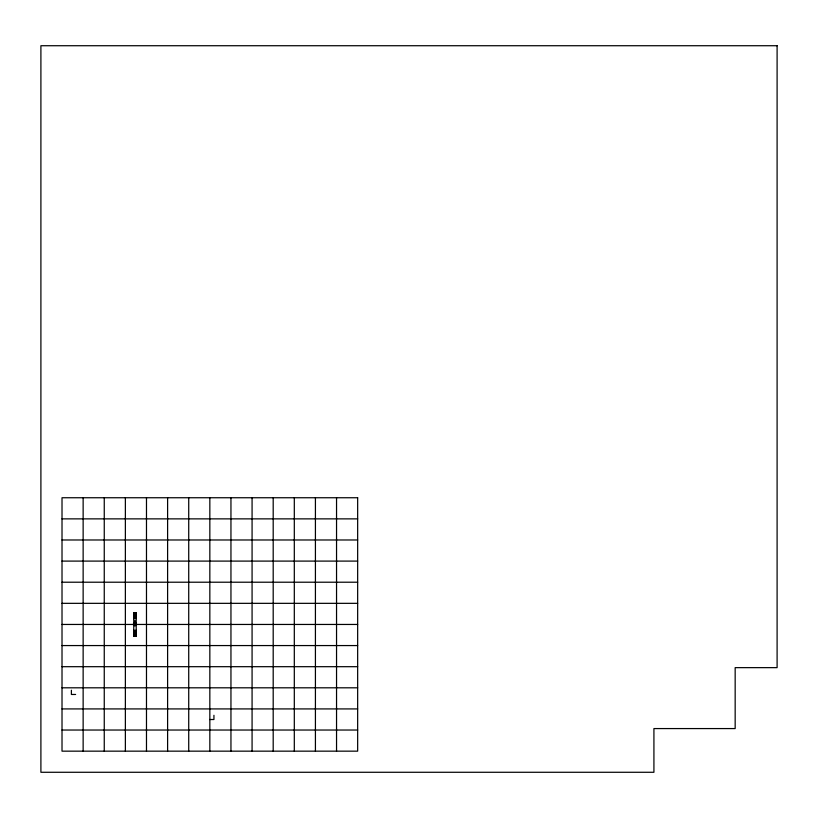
<?xml version="1.0" encoding="UTF-8"?>
<svg xmlns="http://www.w3.org/2000/svg" width="818" height="818" viewBox="0 0 818 818"><rect width="100%" height="100%" fill="white"/><g stroke="black" fill="none" stroke-linecap="round" stroke-linejoin="round"><path stroke-width="1.23" d="M135.645 624.451L135.635 624.369M135.287 624.747L135.226 624.829M62.015 518.868L357.66 518.868M62.015 539.982L357.66 539.982M62.015 561.097L357.66 561.097M62.015 582.212L357.66 582.212M62.015 603.336L357.66 603.336M133.794 612.621L136.156 612.621M136.248 613.469L133.712 613.469L133.712 618.541L136.248 618.541M62.015 624.451L134.98 624.451L134.98 620.525M136.545 624.451L357.66 624.451M133.671 624.717L133.375 624.717A1.626 1.626 0 0 1 136.483 623.827M136.248 630.361L133.712 630.361L133.712 635.433L136.248 635.433M133.794 636.281L136.156 636.281M62.015 645.566L357.66 645.566M62.015 666.69L357.66 666.69M62.015 687.805L357.66 687.805M75.614 694.462L71.391 694.462L71.391 690.239M62.015 708.92L357.66 708.92M209.715 719.523L213.938 719.523L213.938 715.3M62.015 730.034L357.66 730.034M336.546 497.743L336.546 751.159M315.421 497.743L315.421 751.159M294.306 497.743L294.306 751.159M273.192 497.743L273.192 751.159M252.077 497.743L252.077 751.159M230.952 497.743L230.952 751.159M209.837 497.743L209.837 751.159M188.723 497.743L188.723 751.159M167.608 497.743L167.608 751.159M146.483 497.743L146.483 751.159M136.207 612.672L136.207 636.23M133.753 612.672L133.753 636.23M125.369 497.743L125.369 751.159M104.254 497.743L104.254 751.159M83.139 497.743L83.139 751.159M134.316 624.42L134.858 625.105L135.604 624.676L134.397 624.768L135.154 623.807L134.326 624.328M134.561 624.41L135.359 624.206L134.561 624.379M134.244 615.126L134.868 615.197L134.244 615.105M134.244 614.277L134.868 614.369L134.244 614.257M134.244 616.813L134.868 616.905L134.244 616.772M134.244 615.974L134.868 616.066L134.244 615.923M134.244 617.662L134.868 617.733L134.244 617.662M135.082 615.126L135.716 615.197L135.093 615.105M135.082 614.277L135.716 614.369L135.093 614.257M135.082 617.662L135.716 617.733L135.082 617.662M135.082 616.813L135.716 616.905L135.093 616.772M135.082 615.974L135.716 616.066L135.093 615.923M134.244 631.179L134.868 631.271L134.244 631.128M134.244 633.705L134.868 633.797L134.244 633.684M134.244 632.866L134.868 632.958L134.244 632.815M134.244 632.017L134.868 632.11L134.244 631.977M134.244 634.553L134.868 634.645L134.244 634.533M135.082 631.179L135.716 631.271L135.093 631.128M135.082 633.705L135.716 633.797L135.093 633.684M135.082 632.866L135.716 632.958L135.103 632.795M135.082 632.017L135.716 632.11L135.093 631.977M135.082 634.553L135.716 634.645L135.093 634.533M777.1 45.726L40.9 45.726L40.9 772.274L653.919 772.274L653.919 728.572L735.167 728.572L735.167 667.641L777.1 667.641L777.1 45.726M357.66 497.743L62.015 497.743L62.015 751.159L357.66 751.159L357.66 497.743M134.316 625.606A1.329 1.329 0 0 0 136.309 624.451A1.329 1.329 0 0 0 134.316 623.296A1.329 1.329 0 0 0 134.316 625.606"/></g></svg>
